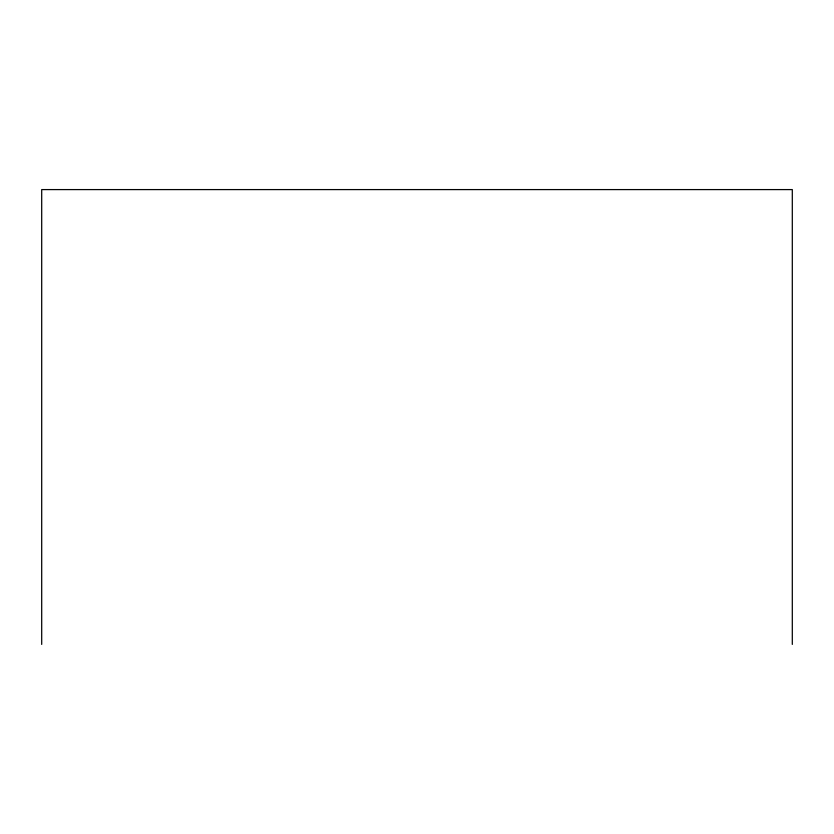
<?xml version="1.0" encoding="UTF-8"?>
<svg xmlns="http://www.w3.org/2000/svg" width="834" height="834" viewBox="0 0 834 834"><rect width="100%" height="100%" fill="white"/><g stroke="black" fill="none" stroke-linecap="round" stroke-linejoin="round"><path stroke-width="1.25" d="M792.3 644.411L792.3 189.589L41.7 189.589L41.7 644.411"/></g></svg>
